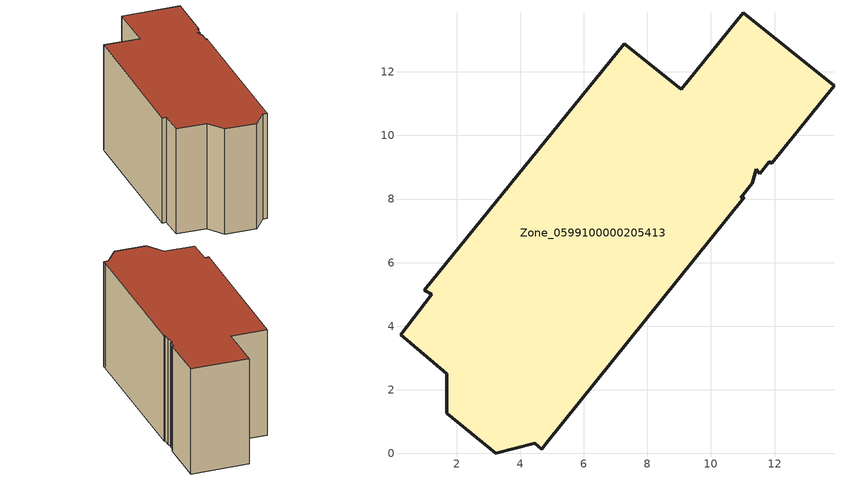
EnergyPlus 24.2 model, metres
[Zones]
Zone_0599100000205413
 floor ground (C_G): 11.91,9.13 11.83,9.17 11.54,8.8 11.43,8.94 11.3,8.5 10.94,8.04 11.05,8.06 4.82,0.32 4.67,0.12 4.46,0.31 3.23,0 1.68,1.26 1.69,2.51 0.23,3.73 1.22,5.01 0.98,5.13 7.28,12.89 9.07,11.45 11.01,13.86 13.87,11.57 z0
 wall outside (C_F): 1.68,1.26 3.23,0 4.46,0.31 4.67,0.12 4.82,0.32 11.05,8.06 10.94,8.04 11.3,8.5 11.43,8.94 11.54,8.8 11.83,9.17 11.91,9.13 13.87,11.57 11.01,13.86 9.07,11.45 7.28,12.89 0.98,5.13 1.22,5.01 0.23,3.73 1.69,2.51 1.68,1.26 z0:6.98
 roof outside (C_R): 11.83,9.17 11.91,9.13 13.87,11.57 11.01,13.86 9.07,11.45 7.28,12.89 0.98,5.13 1.22,5.01 0.23,3.73 1.69,2.51 1.68,1.26 3.23,0 4.46,0.31 4.67,0.12 4.82,0.32 11.05,8.06 10.94,8.04 11.3,8.5 11.43,8.94 11.54,8.8 z6.98
[BUILDING]
Pand.0599100000205413: North Axis=0; Terrain=City; Loads Convergence Tolerance Value=0.04; Temperature Convergence Tolerance Value=0.4; Solar Distribution=FullExterior; Maximum Number of Warmup Days=25; Minimum Number of Warmup Days=1
[Site:Location]
Rotterdam.The.Hague.AP_ZH_NLD Design_Conditions: Latitude=51.96; Longitude=4.45; Time Zone=1; Elevation=-4.5
[SITE:GROUNDTEMPERATURE:BUILDINGSURFACE]
18, 18, 18, 18, 18, 18, 18, 18, 18, 18, 18, 18
[MATERIAL] Thermal Absorptance=0.9; Solar Absorptance=0.7; Visible Absorptance=0.7
Name | Roughness | Thickness | Conductivity | Density | Specific Heat
G.D.1965 | MediumSmooth | 0.15 | 1 | 540 | 1210
F.D.1965 | Rough | 0.3 | 0.857143 | 1920 | 840
R.D.1965 | MediumRough | 0.2 | 0.08 | 1500 | 1000
[CONSTRUCTION]
C_G: G.D.1965
C_F: F.D.1965
C_R: R.D.1965
[ZONE]
Zone_0599100000205413: Type=1; Multiplier=1; Ceiling Height=Autocalculate; Volume=Autocalculate; Floor Area=autocalculate; Part of Total Floor Area=Yes
[ZONEINFILTRATION:DESIGNFLOWRATE]
Infil_Zone_0599100000205413: Zone or ZoneList or Space or SpaceList=Zone_0599100000205413; Schedule=AlwaysOn; Design Flow Rate Calculation Method=Flow/Area; Flow Rate per Floor Area=0.0042; Constant Term Coefficient=1; Temperature Term Coefficient=0; Velocity Term Coefficient=0; Velocity Squared Term Coefficient=0
[HVACTEMPLATE:ZONE:IDEALLOADSAIRSYSTEM]
Zone_0599100000205413: Maximum Heating Supply Air Temperature=50; Minimum Cooling Supply Air Temperature=13; Maximum Heating Supply Air Humidity Ratio=0.0156; Minimum Cooling Supply Air Humidity Ratio=0.0077; Heating Limit=NoLimit; Cooling Limit=NoLimit; Dehumidification Control Type=ConstantSensibleHeatRatio; Cooling Sensible Heat Ratio=0.7; Dehumidification Setpoint=60; Humidification Control Type=None; Humidification Setpoint=30; Outdoor Air Method=None; Outdoor Air Flow Rate per Person=0.00944; Outdoor Air Flow Rate per Zone Floor Area=0; Outdoor Air Flow Rate per Zone=0; Demand Controlled Ventilation Type=None; Outdoor Air Economizer Type=NoEconomizer; Heat Recovery Type=None; Sensible Heat Recovery Effectiveness=0.7; Latent Heat Recovery Effectiveness=0.65
[ZONECONTROL:THERMOSTAT]
ThermostatControl_Zone_0599100000205413: Zone or ZoneList=Zone_0599100000205413; Control Type Schedule=DualSetpointControlType; Control 1=Thermostat_Zone_0599100000205413; Temperature Difference Between Cutout And Setpoint=0
[THERMOSTATSETPOINT:DUALSETPOINT]
Thermostat_Zone_0599100000205413: Heating Setpoint Temperature Schedule=HeatingSetpoint_Zone_0599100000205413; Cooling Setpoint Temperature Schedule=CoolingSetpoint_Zone_0599100000205413
[SCHEDULE:COMPACT]
HeatingSetpoint_Zone_0599100000205413: Through: 12/31, For: AllDays, Until: 24:00, 21
CoolingSetpoint_Zone_0599100000205413: Through: 12/31, For: AllDays, Until: 24:00, 24
DualSetpointControlType: Through: 12/31, For: AllDays, Until: 24:00, 4
AlwaysOn: Through: 12/31, For: AllDays, Until: 24:00, 1
